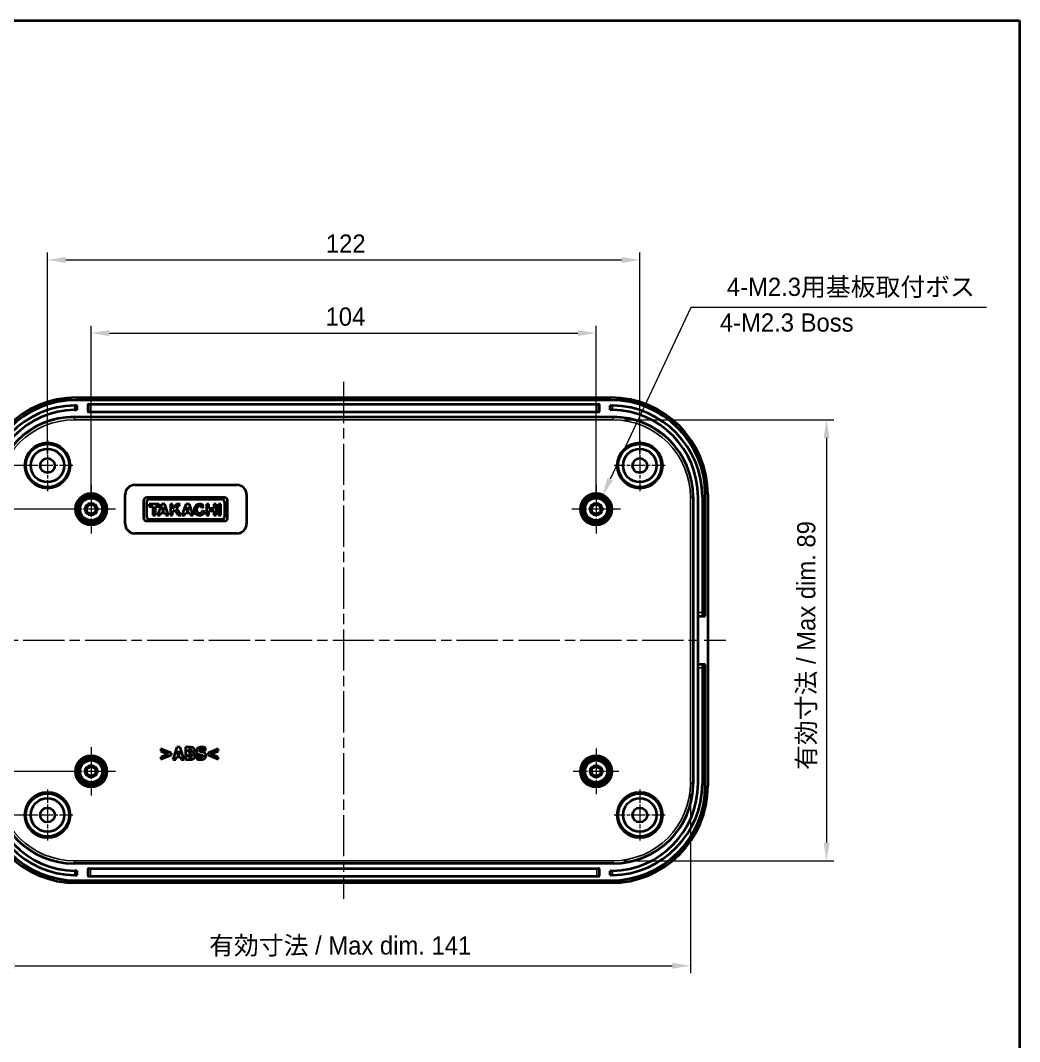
# Model space of a CAD drawing. Header units: millimetres. Extents: x 22 to 3190, y 12 to 574.
# Drawn here: x 2387.4 to 2593.3, y 223.1 to 433.5 of the extents above; entities that cross this region are included whole.
import ezdxf

# ---------------------------------------------------------------- set-up
doc = ezdxf.new("R2010")
doc.units = ezdxf.units.MM
doc.header["$LTSCALE"] = 1.5
doc.linetypes.add('CHAIN', pattern=[0.3543, 0.2362, -0.0295, 0.0591, -0.0295])
doc.layers.get('Defpoints').update_dxf_attribs({"lineweight": 25})
for name, color, linetype, lineweight in [('Border (ISO)', 7, 'Continuous', 35), ('Dimension (ISO)', 7, 'Continuous', 18), ('Symbol (ISO)', 7, 'Continuous', 18), ('Visible (ISO)', 7, 'Continuous', 35), ('Visible Narrow (ISO)', 7, 'Continuous', 25)]:
    doc.layers.add(name, color=color, linetype=linetype, lineweight=lineweight)
doc.layers.add('Center Mark (ISO)', color=7, linetype='Continuous', lineweight=18, true_color=0x80ffff)
doc.layers.add('Centerline (ISO)', color=7, linetype='Continuous', lineweight=18, true_color=0x80ffff)
doc.styles.add('Note Text (TK)', font='')
doc.styles.get('Note Text (TK)').set_extended_font_data('MS PGothic')
doc.dimstyles.new('Default - Method 1b (TK)', dxfattribs={"dimscale": 1.5, "dimtxt": 2.5, "dimasz": 2.5, "dimexe": 1, "dimexo": 1.5, "dimgap": 1, "dimtad": 1, "dimtoh": 1, "dimrnd": 1e-08, "dimdsep": 46, "dimtxsty": 'Note Text (TK)', "dimcen": 0.09, "dimdle": 5, "dimclrd": 100, "dimclre": 100, "dimclrt": 7, "dimadec": 1, "dimazin": 1, "dimtfac": 1, "dimtmove": 0, "dimatfit": 3, "dimfxl": 1, "dimtolj": 1, "dimlwd": -1, "dimlwe": -1, "dimarcsym": 0})

# ---------------------------------------------------------------- blocks, each defined once
blk = doc.blocks.new('図面枠 tk図枠')
at = {"layer": 'Border (ISO)'}
for p, q in [((14.5, 289), (405.5, 289)), ((405.5, 289), (405.5, 8))]:
    blk.add_line(p, q, dxfattribs=at)
blk = doc.blocks.new('*D85')
at = {"layer": 'Defpoints', "color": 0, "transparency": 16777216}
for p in [(2402.02, 332.8), (2367.28, 278.8), (2402.02, 278.8)]:
    blk.add_point(p, dxfattribs=at)
at = {"layer": 'Dimension (ISO)', "color": 100, "transparency": 16777216}
for p, q in [((2399.77, 332.8), (2365.78, 332.8)), ((2367.28, 329.05), (2367.28, 282.55)), ((2399.77, 278.8), (2365.78, 278.8))]:
    blk.add_line(p, q, dxfattribs=at)
for points in [[(2366.66, 329.05), (2367.91, 329.05), (2367.28, 332.8)], [(2366.66, 282.55), (2367.91, 282.55), (2367.28, 278.8)]]:
    blk.add_solid(points, dxfattribs=at)
at = {"layer": 'Dimension (ISO)', "color": 7, "transparency": 16777216, "insert": (2363.91, 303.3), "char_height": 3.75, "attachment_point": 4, "rotation": 90, "style": 'Note Text (TK)'}
blk.add_mtext('\\A1;54', dxfattribs=at)
blk = doc.blocks.new('*D86')
at = {"layer": 'Defpoints', "color": 0, "transparency": 16777216}
for p in [(2393.02, 341.8), (2350.26, 269.8), (2393.02, 269.8)]:
    blk.add_point(p, dxfattribs=at)
at = {"layer": 'Dimension (ISO)', "color": 100, "transparency": 16777216}
for p, q in [((2390.77, 341.8), (2348.76, 341.8)), ((2350.26, 338.05), (2350.26, 273.55)), ((2390.77, 269.8), (2348.76, 269.8))]:
    blk.add_line(p, q, dxfattribs=at)
for points in [[(2349.63, 338.05), (2350.88, 338.05), (2350.26, 341.8)], [(2349.63, 273.55), (2350.88, 273.55), (2350.26, 269.8)]]:
    blk.add_solid(points, dxfattribs=at)
at = {"layer": 'Dimension (ISO)', "color": 7, "transparency": 16777216, "insert": (2346.88, 303.39), "char_height": 3.75, "attachment_point": 4, "rotation": 90, "style": 'Note Text (TK)'}
blk.add_mtext('\\A1;72', dxfattribs=at)
blk = doc.blocks.new('*D87')
at = {"layer": 'Defpoints', "color": 0, "transparency": 16777216}
for p in [(2506.02, 369.09), (2402.02, 332.8), (2506.02, 332.8)]:
    blk.add_point(p, dxfattribs=at)
at = {"layer": 'Dimension (ISO)', "color": 100, "transparency": 16777216}
for p, q in [((2402.02, 335.05), (2402.02, 370.59)), ((2506.02, 335.05), (2506.02, 370.59)), ((2405.77, 369.09), (2502.27, 369.09))]:
    blk.add_line(p, q, dxfattribs=at)
for points in [[(2405.77, 369.71), (2405.77, 368.46), (2402.02, 369.09)], [(2502.27, 369.71), (2502.27, 368.46), (2506.02, 369.09)]]:
    blk.add_solid(points, dxfattribs=at)
at = {"layer": 'Dimension (ISO)', "color": 7, "transparency": 16777216, "insert": (2450.3, 372.46), "char_height": 3.75, "attachment_point": 4, "style": 'Note Text (TK)'}
blk.add_mtext('\\A1;104', dxfattribs=at)
blk = doc.blocks.new('*D88')
at = {"layer": 'Defpoints', "color": 0, "transparency": 16777216}
for p in [(2515.02, 384.16), (2393.02, 341.8), (2515.02, 341.8)]:
    blk.add_point(p, dxfattribs=at)
at = {"layer": 'Dimension (ISO)', "color": 100, "transparency": 16777216}
for p, q in [((2393.02, 344.05), (2393.02, 385.66)), ((2515.02, 344.05), (2515.02, 385.66)), ((2396.77, 384.16), (2511.27, 384.16))]:
    blk.add_line(p, q, dxfattribs=at)
for points in [[(2396.77, 384.78), (2396.77, 383.53), (2393.02, 384.16)], [(2511.27, 384.78), (2511.27, 383.53), (2515.02, 384.16)]]:
    blk.add_solid(points, dxfattribs=at)
at = {"layer": 'Dimension (ISO)', "color": 7, "transparency": 16777216, "insert": (2450.36, 387.53), "char_height": 3.75, "attachment_point": 4, "style": 'Note Text (TK)'}
blk.add_mtext('\\A1;122', dxfattribs=at)
blk = doc.blocks.new('*D89')
at = {"layer": 'Defpoints', "color": 0, "transparency": 16777216}
for p in [(2382.59, 276.36), (2525.45, 276.36), (2525.45, 238.75)]:
    blk.add_point(p, dxfattribs=at)
at = {"layer": 'Dimension (ISO)', "color": 100, "transparency": 16777216}
for p, q in [((2382.59, 274.11), (2382.59, 237.25)), ((2525.45, 274.11), (2525.45, 237.25)), ((2386.34, 238.75), (2521.7, 238.75))]:
    blk.add_line(p, q, dxfattribs=at)
for points in [[(2386.34, 239.38), (2386.34, 238.13), (2382.59, 238.75)], [(2521.7, 239.38), (2521.7, 238.13), (2525.45, 238.75)]]:
    blk.add_solid(points, dxfattribs=at)
at = {"layer": 'Dimension (ISO)', "color": 7, "transparency": 16777216, "insert": (2424.95, 242.72), "char_height": 3.75, "attachment_point": 4, "style": 'Note Text (TK)'}
blk.add_mtext('\\A1; 有効寸法 / Max dim. 141', dxfattribs=at)
blk = doc.blocks.new('*D90')
at = {"layer": 'Defpoints', "color": 0, "transparency": 16777216}
for p in [(2509.46, 351.23), (2509.46, 260.37), (2553.49, 260.37)]:
    blk.add_point(p, dxfattribs=at)
at = {"layer": 'Dimension (ISO)', "color": 100, "transparency": 16777216}
for p, q in [((2511.71, 351.23), (2554.99, 351.23)), ((2553.49, 347.48), (2553.49, 264.12)), ((2511.71, 260.37), (2554.99, 260.37))]:
    blk.add_line(p, q, dxfattribs=at)
for points in [[(2552.87, 347.48), (2554.12, 347.48), (2553.49, 351.23)], [(2552.87, 264.12), (2554.12, 264.12), (2553.49, 260.37)]]:
    blk.add_solid(points, dxfattribs=at)
at = {"layer": 'Dimension (ISO)', "color": 7, "transparency": 16777216, "insert": (2549.52, 277.73), "char_height": 3.75, "attachment_point": 4, "rotation": 90, "style": 'Note Text (TK)'}
blk.add_mtext('\\A1; 有効寸法 / Max dim. 89', dxfattribs=at)
blk = doc.blocks.new('*D91')
at = {"layer": 'Defpoints', "color": 0, "transparency": 16777216}
for p in [(2507.32, 335.56), (2504.73, 330.04)]:
    blk.add_point(p, dxfattribs=at)
at = {"layer": 'Dimension (ISO)', "color": 100, "transparency": 16777216}
for p, q in [((2525.52, 374.37), (2508.91, 338.96)), ((2586.47, 374.37), (2525.52, 374.37)), ((2505.89, 332.8), (2506.16, 332.8)), ((2506.02, 332.67), (2506.02, 332.94))]:
    blk.add_line(p, q, dxfattribs=at)
blk.add_solid([(2508.34, 339.22), (2509.48, 338.69), (2507.32, 335.56)], dxfattribs=at)
at = {"layer": 'Dimension (ISO)', "color": 7, "transparency": 16777216, "insert": (2531.6, 378.4), "char_height": 3.75, "attachment_point": 4, "style": 'Note Text (TK)'}
blk.add_mtext('\\A1; 4-M2.3用基板取付ボス', dxfattribs=at)

msp = doc.modelspace()

# ---------------------------------------------------------------- linework, layer by layer
at = {"layer": 'Center Mark (ISO)', "linetype": 'CHAIN', "ltscale": 7.778352}
for p, q in [((2393.0207, 347.0521), (2393.0207, 336.5521)), ((2515.0207, 347.0521), (2515.0207, 336.5521)), ((2398.2707, 341.8021), (2387.7707, 341.8021)), ((2520.2707, 341.8021), (2509.7707, 341.8021)), ((2393.0207, 275.0521), (2393.0207, 264.5521)), ((2515.0207, 275.0521), (2515.0207, 264.5521)), ((2398.2707, 269.8021), (2387.7707, 269.8021)), ((2520.2707, 269.8021), (2509.7707, 269.8021))]:
    msp.add_line(p, q, dxfattribs=at)
at = {"layer": 'Center Mark (ISO)', "linetype": 'CHAIN', "ltscale": 7.407949}
for p, q in [((2402.0207, 337.8021), (2402.0207, 327.8021)), ((2506.0207, 337.8021), (2506.0207, 327.8021)), ((2407.0207, 332.8021), (2397.0207, 332.8021)), ((2511.0207, 332.8021), (2501.0207, 332.8021)), ((2402.0207, 283.8021), (2402.0207, 273.8021)), ((2407.0207, 278.8021), (2397.0207, 278.8021))]:
    msp.add_line(p, q, dxfattribs=at)
at = {"layer": 'Center Mark (ISO)', "linetype": 'CHAIN', "ltscale": 6.963467}
for p, q in [((2506.0207, 283.5021), (2506.0207, 274.1021)), ((2510.7207, 278.8021), (2501.3207, 278.8021))]:
    msp.add_line(p, q, dxfattribs=at)
at = {"layer": 'Centerline (ISO)', "linetype": 'CHAIN', "ltscale": 23.990969}
for p, q in [((2454.0207, 359.0521), (2454.0207, 252.5521)), ((2375.2707, 305.8021), (2532.7707, 305.8021))]:
    msp.add_line(p, q, dxfattribs=at)
at = {"layer": 'Visible (ISO)'}
for p, q in [((2399.0085, 355.8021), (2509.0329, 355.8021)), ((2509.0207, 355.3021), (2399.0207, 355.3021)), ((2399.0207, 354.2021), (2399.1207, 354.2021)), ((2399.1207, 353.3021), (2399.1207, 354.2021)), ((2401.3707, 352.9021), (2401.3707, 354.3521)), ((2401.4707, 354.4521), (2506.5707, 354.4521)), ((2506.6707, 354.3521), (2506.6707, 352.9021)), ((2509.0207, 354.2021), (2508.9207, 354.2021)), ((2508.9207, 353.3021), (2508.9207, 354.2021)), ((2398.5107, 351.8021), (2509.5308, 351.8021)), ((2399.1207, 353.3021), (2399.0207, 353.3021)), ((2506.5707, 352.8021), (2401.4707, 352.8021)), ((2508.9207, 353.3021), (2509.0207, 353.3021)), ((2411.0207, 337.8021), (2432.0207, 337.8021)), ((2409.0207, 329.8021), (2409.0207, 335.8021)), ((2412.8207, 334.564), (2412.8207, 331.0172)), ((2429.4861, 335.2021), (2413.4589, 335.2021)), ((2414.0005, 334.883), (2428.9444, 334.883)), ((2430.1242, 331.0172), (2430.1242, 334.564)), ((2434.0207, 335.8021), (2434.0207, 329.8021)), ((2526.0207, 335.3121), (2526.0207, 276.292)), ((2527.0207, 311.5021), (2527.0207, 335.3021)), ((2527.9207, 335.3021), (2527.9207, 311.5021)), ((2528.5207, 310.8021), (2528.5207, 335.8021)), ((2529.0207, 335.8143), (2529.0207, 275.7899)), ((2413.4589, 331.2398), (2413.4589, 334.3414)), ((2413.9412, 333.8294), (2413.9412, 333.3842)), ((2416.0188, 333.8294), (2413.9412, 333.8294)), ((2413.9412, 333.3842), (2414.7128, 333.3842)), ((2414.7128, 333.3842), (2414.7128, 331.5663)), ((2415.2471, 333.3842), (2416.0188, 333.3842)), ((2415.2471, 331.5663), (2415.2471, 333.3842)), ((2416.4788, 333.8294), (2415.6478, 331.5663)), ((2416.0188, 333.3842), (2416.0188, 333.8294)), ((2417.2208, 333.8294), (2416.4788, 333.8294)), ((2416.5479, 332.5235), (2416.8397, 333.3129)), ((2417.1003, 332.5235), (2416.5479, 332.5235)), ((2416.8397, 333.3129), (2417.1003, 332.5235)), ((2417.9628, 331.5663), (2417.2208, 333.8294)), ((2418.3264, 333.8294), (2418.3264, 331.5663)), ((2418.8013, 333.8294), (2418.3264, 333.8294)), ((2418.8013, 332.8765), (2418.8013, 333.8294)), ((2419.6842, 333.8294), (2418.8013, 332.8765)), ((2418.8013, 332.1722), (2419.2817, 332.6857)), ((2419.2817, 332.6857), (2419.9523, 331.5663)), ((2419.6249, 333.0526), (2420.3446, 333.8294)), ((2420.5153, 331.5663), (2419.6249, 333.0526)), ((2420.3446, 333.8294), (2419.6842, 333.8294)), ((2421.5467, 333.8294), (2420.7156, 331.5663)), ((2422.2887, 333.8294), (2421.5467, 333.8294)), ((2421.6158, 332.5235), (2421.9076, 333.3129)), ((2422.1681, 332.5235), (2421.6158, 332.5235)), ((2421.9076, 333.3129), (2422.1681, 332.5235)), ((2423.0307, 331.5663), (2422.2887, 333.8294)), ((2424.8702, 333.1113), (2425.2567, 333.4192)), ((2425.4136, 332.2378), (2424.9418, 332.4421)), ((2425.7772, 333.8294), (2425.7772, 331.5663)), ((2426.2483, 333.8294), (2425.7772, 333.8294)), ((2426.2483, 332.9204), (2426.2483, 333.8294)), ((2427.302, 332.9204), (2426.2483, 332.9204)), ((2426.2483, 332.4752), (2427.302, 332.4752)), ((2426.2483, 331.5663), (2426.2483, 332.4752)), ((2427.302, 333.8294), (2427.302, 332.9204)), ((2427.7731, 333.8294), (2427.302, 333.8294)), ((2427.302, 332.4752), (2427.302, 331.5663)), ((2427.7731, 331.5663), (2427.7731, 333.8294)), ((2428.2777, 333.8294), (2428.2777, 331.5663)), ((2428.7526, 333.8294), (2428.2777, 333.8294)), ((2428.7526, 331.5663), (2428.7526, 333.8294)), ((2429.4861, 334.3414), (2429.4861, 331.2398)), ((2413.4589, 330.3791), (2429.4861, 330.3791)), ((2428.9444, 330.6982), (2414.0005, 330.6982)), ((2414.7128, 331.5663), (2415.2471, 331.5663)), ((2415.6478, 331.5663), (2416.1941, 331.5663)), ((2416.1941, 331.5663), (2416.3751, 332.056)), ((2416.3751, 332.056), (2417.2545, 332.056)), ((2417.2545, 332.056), (2417.4137, 331.5663)), ((2417.4137, 331.5663), (2417.9628, 331.5663)), ((2418.3264, 331.5663), (2418.8013, 331.5663)), ((2418.8013, 331.5663), (2418.8013, 332.1722)), ((2419.9523, 331.5663), (2420.5153, 331.5663)), ((2420.7156, 331.5663), (2421.262, 331.5663)), ((2421.262, 331.5663), (2421.443, 332.056)), ((2421.443, 332.056), (2422.3224, 332.056)), ((2422.3224, 332.056), (2422.4816, 331.5663)), ((2422.4816, 331.5663), (2423.0307, 331.5663)), ((2425.7772, 331.5663), (2426.2483, 331.5663)), ((2427.302, 331.5663), (2427.7731, 331.5663)), ((2428.2777, 331.5663), (2428.7526, 331.5663)), ((2432.0207, 327.8021), (2411.0207, 327.8021)), ((2527.0207, 310.8021), (2527.0207, 311.5021)), ((2527.9207, 311.5021), (2527.9207, 310.8021)), ((2527.0207, 300.8021), (2527.0207, 310.8021)), ((2527.0207, 310.8021), (2527.9207, 310.8021)), ((2527.9207, 310.8021), (2528.5207, 310.8021)), ((2527.0207, 300.1021), (2527.0207, 300.8021)), ((2527.9207, 300.8021), (2527.0207, 300.8021)), ((2527.0207, 276.3021), (2527.0207, 300.1021)), ((2527.9207, 300.8021), (2527.9207, 300.1021)), ((2528.5207, 300.8021), (2527.9207, 300.8021)), ((2527.9207, 300.1021), (2527.9207, 276.3021)), ((2528.5207, 275.8021), (2528.5207, 300.8021)), ((2416.3753, 283.4415), (2416.3753, 282.9775)), ((2418.5309, 282.546), (2416.3753, 283.4415)), ((2416.3753, 282.9775), (2417.8805, 282.3617)), ((2417.8805, 282.3617), (2416.3753, 281.7458)), ((2416.3753, 281.2818), (2418.5309, 282.1773)), ((2418.5309, 282.1773), (2418.5309, 282.546)), ((2419.6694, 283.7575), (2418.8246, 281.2575)), ((2420.3542, 283.7575), (2419.6694, 283.7575)), ((2419.7464, 282.2219), (2420.0037, 283.0484)), ((2420.259, 282.2219), (2419.7464, 282.2219)), ((2420.0037, 283.0484), (2420.259, 282.2219)), ((2421.199, 281.2575), (2420.3542, 283.7575)), ((2421.4482, 283.7575), (2421.4482, 281.2575)), ((2422.3295, 283.7575), (2421.4482, 283.7575)), ((2422.0722, 282.7709), (2422.0722, 283.3017)), ((2422.0722, 283.3017), (2422.1147, 283.3017)), ((2422.1512, 282.7709), (2422.0722, 282.7709)), ((2422.0722, 281.7134), (2422.0722, 282.3434)), ((2422.0722, 282.3434), (2422.1877, 282.3434)), ((2422.9352, 282.6291), (2422.9352, 282.6412)), ((2423.6707, 282.001), (2423.6707, 281.4054)), ((2423.7274, 282.001), (2423.6707, 282.001)), ((2425.5082, 283.0626), (2425.5629, 283.0626)), ((2425.5629, 283.0626), (2425.5629, 283.6339)), ((2428.1844, 283.4415), (2426.0288, 282.546)), ((2426.0288, 282.546), (2426.0288, 282.1773)), ((2426.0288, 282.1773), (2428.1844, 281.2818)), ((2426.6771, 282.3596), (2428.1844, 282.9775)), ((2428.1844, 281.7458), (2426.6771, 282.3596)), ((2428.1844, 282.9775), (2428.1844, 283.4415)), ((2416.3753, 281.7458), (2416.3753, 281.2818)), ((2418.8246, 281.2575), (2419.4527, 281.2575)), ((2419.4527, 281.2575), (2419.6107, 281.7681)), ((2419.6107, 281.7681), (2420.3967, 281.7681)), ((2420.3967, 281.7681), (2420.5527, 281.2575)), ((2420.5527, 281.2575), (2421.199, 281.2575)), ((2421.4482, 281.2575), (2422.447, 281.2575)), ((2422.1066, 281.7134), (2422.0722, 281.7134)), ((2428.1844, 281.2818), (2428.1844, 281.7458)), ((2509.5308, 259.8021), (2398.5107, 259.8021)), ((2401.4707, 258.8021), (2506.5707, 258.8021)), ((2399.0207, 258.3021), (2399.1207, 258.3021)), ((2399.1207, 257.4021), (2399.0207, 257.4021)), ((2399.1207, 257.4021), (2399.1207, 258.3021)), ((2401.3707, 257.2521), (2401.3707, 258.7021)), ((2506.5707, 257.1521), (2401.4707, 257.1521)), ((2506.6707, 258.7021), (2506.6707, 257.2521)), ((2509.0207, 258.3021), (2508.9207, 258.3021)), ((2508.9207, 257.4021), (2508.9207, 258.3021)), ((2508.9207, 257.4021), (2509.0207, 257.4021)), ((2509.0329, 255.8021), (2399.0085, 255.8021)), ((2399.0207, 256.3021), (2509.0207, 256.3021))]:
    msp.add_line(p, q, dxfattribs=at)
for centre, radius in [((2393.0207, 341.8021), 4.4552), ((2393.0207, 341.8021), 3.45), ((2515.0207, 341.8021), 4.4552), ((2515.0207, 341.8021), 3.45), ((2393.0207, 341.8021), 1.5), ((2515.0207, 341.8021), 1.5), ((2402.0207, 332.8021), 3.05), ((2402.0207, 332.8021), 2.68), ((2402.0207, 332.8021), 2.3), ((2506.0207, 332.8021), 3.05), ((2506.0207, 332.8021), 2.68), ((2506.0207, 332.8021), 2.3), ((2402.0207, 332.8021), 1.25), ((2402.0207, 332.8021), 0.95), ((2506.0207, 332.8021), 1.25), ((2506.0207, 332.8021), 0.95), ((2402.0207, 278.8021), 3.05), ((2402.0207, 278.8021), 2.68), ((2402.0207, 278.8021), 2.3), ((2402.0207, 278.8021), 1.25), ((2506.0207, 278.8021), 3.05), ((2506.0207, 278.8021), 2.68), ((2506.0207, 278.8021), 2.3), ((2506.0207, 278.8021), 1.25), ((2402.0207, 278.8021), 0.95), ((2506.0207, 278.8021), 0.95), ((2393.0207, 269.8021), 4.4552), ((2515.0207, 269.8021), 4.4552), ((2393.0207, 269.8021), 3.45), ((2515.0207, 269.8021), 3.45), ((2393.0207, 269.8021), 1.5), ((2515.0207, 269.8021), 1.5)]:
    msp.add_circle(centre, radius, dxfattribs=at)
for centre, radius, start, end in [((2399.0207, 335.8021), 19.5, 90, 180), ((2399.0207, 335.3021), 18.9, 91.2127, 180), ((2401.4707, 354.3521), 0.1, 90, 180), ((2506.5707, 354.3521), 0.1, 0, 90), ((2509.0207, 335.8021), 19.5, 0, 90), ((2509.0207, 335.3021), 18.9, 0, 88.7873), ((2399.0207, 335.3021), 18, 91.273344, 180), ((2401.4707, 352.9021), 0.1, 180, 270), ((2506.5707, 352.9021), 0.1, 270, 0), ((2509.0207, 335.3021), 18, 0, 88.726656), ((2411.0207, 335.8021), 2, 90, 180), ((2432.0207, 335.8021), 2, 0, 90), ((2413.4589, 334.564), 0.6381, 90, 180), ((2414.0005, 334.3414), 0.5417, 90, 180), ((2428.9444, 334.3414), 0.5417, 0, 90), ((2429.4861, 334.564), 0.6381, 0, 90), ((2424.3514, 332.6978), 1.1575, 38.550541, 336.582018), ((2413.4589, 331.0172), 0.6381, 180, 270), ((2414.0005, 331.2398), 0.5417, 180, 270), ((2428.9444, 331.2398), 0.5417, 270, 0), ((2429.4861, 331.0172), 0.6381, 270, 0), ((2411.0207, 329.8021), 2, 180, 270), ((2432.0207, 329.8021), 2, 270, 0), ((2399.0207, 275.8021), 19.5, 180, 270), ((2399.0207, 276.3021), 18.9, 180, 268.7873), ((2399.0207, 276.3021), 18, 180, 268.726656), ((2509.0207, 275.8021), 19.5, 270, 0), ((2509.0207, 276.3021), 18, 271.273344, 0), ((2509.0207, 276.3021), 18.9, 271.2127, 0), ((2401.4707, 258.7021), 0.1, 90, 180), ((2506.5707, 258.7021), 0.1, 0, 90), ((2401.4707, 257.2521), 0.1, 180, 270), ((2506.5707, 257.2521), 0.1, 270, 0)]:
    msp.add_arc(centre, radius, start, end, dxfattribs=at)
for centre, major_axis, ratio, start_param, end_param in [((2399.0329, 335.7899), (-14.1594, 14.1594), 0.99878277, 5.49839613, 7.06797448), ((2509.0085, 335.7899), (14.1594, 14.1594), 0.99878277, 5.49839613, 7.06797448), ((2398.5308, 335.292), (-11.6815, 11.6815), 0.99878277, 5.49839613, 7.06797448), ((2509.5107, 335.292), (11.6815, 11.6815), 0.99878277, 5.49839613, 7.06797448), ((2424.3514, 332.6978), (0, 0.7272), 0.86734694, 5.31716345, 10.63622707), ((2399.0329, 275.8143), (-14.1594, -14.1594), 0.99878277, 5.49839613, 7.06797448), ((2398.5308, 276.3122), (-11.6815, -11.6815), 0.99878277, 5.49839613, 7.06797448), ((2509.0085, 275.8143), (14.1594, -14.1594), 0.99878277, 5.49839613, 7.06797448), ((2509.5107, 276.3122), (11.6815, -11.6815), 0.99878277, 5.49839613, 7.06797448)]:
    msp.add_ellipse(centre, major_axis=major_axis, ratio=ratio, start_param=start_param, end_param=end_param, dxfattribs=at)
for points, knots in [([(2399.0207, 354.2021), (2399.0063, 354.2021), (2398.9907, 354.2021), (2398.9299, 354.2019), (2398.8737, 354.2016), (2398.7505, 354.2003), (2398.6835, 354.1992), (2398.6207, 354.1979)], [-0.1199769238, -0.1199769238, -0.1199769238, -0.1199769238, -0.1130298143, -0.1130298143, -0.0941941917, -0.0941941917, -0.0753585691, -0.0753585691, -0.0753585691, -0.0753585691]), ([(2509.0207, 354.2021), (2509.0352, 354.2021), (2509.0508, 354.2021), (2509.1116, 354.2019), (2509.1678, 354.2016), (2509.291, 354.2003), (2509.358, 354.1992), (2509.4207, 354.1979)], [-0.1199769238, -0.1199769238, -0.1199769238, -0.1199769238, -0.1130298143, -0.1130298143, -0.0941941917, -0.0941941917, -0.0753585691, -0.0753585691, -0.0753585691, -0.0753585691]), ([(2398.6207, 353.2976), (2398.6835, 353.299), (2398.7505, 353.3002), (2398.8737, 353.3016), (2398.9299, 353.3019), (2398.9907, 353.3021), (2399.0063, 353.3021), (2399.0207, 353.3021)], [0.0753607479, 0.0753607479, 0.0753607479, 0.0753607479, 0.0941965026, 0.0941965026, 0.1130322572, 0.1130322572, 0.1199794228, 0.1199794228, 0.1199794228, 0.1199794228]), ([(2509.4207, 353.2976), (2509.358, 353.299), (2509.291, 353.3002), (2509.1678, 353.3016), (2509.1116, 353.3019), (2509.0508, 353.3021), (2509.0352, 353.3021), (2509.0207, 353.3021)], [0.0753607479, 0.0753607479, 0.0753607479, 0.0753607479, 0.0941965026, 0.0941965026, 0.1130322572, 0.1130322572, 0.1199794228, 0.1199794228, 0.1199794228, 0.1199794228]), ([(2399.0207, 258.3021), (2399.0063, 258.3021), (2398.9907, 258.3021), (2398.9299, 258.3023), (2398.8737, 258.3026), (2398.7505, 258.304), (2398.6835, 258.3051), (2398.6207, 258.3065)], [-0.1199794228, -0.1199794228, -0.1199794228, -0.1199794228, -0.1130322572, -0.1130322572, -0.0941965026, -0.0941965026, -0.0753607479, -0.0753607479, -0.0753607479, -0.0753607479]), ([(2398.6207, 257.4063), (2398.6835, 257.405), (2398.7505, 257.4039), (2398.8737, 257.4026), (2398.9299, 257.4023), (2398.9907, 257.4021), (2399.0063, 257.4021), (2399.0207, 257.4021)], [0.0753585691, 0.0753585691, 0.0753585691, 0.0753585691, 0.0941941917, 0.0941941917, 0.1130298143, 0.1130298143, 0.1199769238, 0.1199769238, 0.1199769238, 0.1199769238]), ([(2509.0207, 258.3021), (2509.0352, 258.3021), (2509.0508, 258.3021), (2509.1116, 258.3023), (2509.1678, 258.3026), (2509.291, 258.304), (2509.358, 258.3051), (2509.4207, 258.3065)], [-0.1199794228, -0.1199794228, -0.1199794228, -0.1199794228, -0.1130322572, -0.1130322572, -0.0941965026, -0.0941965026, -0.0753607479, -0.0753607479, -0.0753607479, -0.0753607479]), ([(2509.4207, 257.4063), (2509.358, 257.405), (2509.291, 257.4039), (2509.1678, 257.4026), (2509.1116, 257.4023), (2509.0508, 257.4021), (2509.0352, 257.4021), (2509.0207, 257.4021)], [0.0753585691, 0.0753585691, 0.0753585691, 0.0753585691, 0.0941941917, 0.0941941917, 0.1130298143, 0.1130298143, 0.1199769238, 0.1199769238, 0.1199769238, 0.1199769238])]:
    msp.add_open_spline(points, degree=3, knots=knots, dxfattribs=at)
for points in [[(2422.1147, 283.3017), (2422.2829, 283.3017), (2422.4531, 283.2976), (2422.5138, 283.2693)], [(2422.5098, 282.8094), (2422.4409, 282.777), (2422.3113, 282.7709), (2422.1512, 282.7709)], [(2422.1877, 282.3434), (2422.3538, 282.3434), (2422.5544, 282.3394), (2422.6111, 282.3171)], [(2423.0122, 283.6481), (2422.8886, 283.715), (2422.605, 283.7575), (2422.3295, 283.7575)], [(2422.6415, 283.0525), (2422.6415, 282.9694), (2422.5848, 282.8459), (2422.5098, 282.8094)], [(2422.5138, 283.2693), (2422.5787, 283.2409), (2422.6415, 283.1133), (2422.6415, 283.0525)], [(2422.6111, 282.3171), (2422.7043, 282.2826), (2422.7975, 282.151), (2422.7975, 282.0335)], [(2422.7975, 282.0335), (2422.7975, 281.9423), (2422.7185, 281.8005), (2422.6334, 281.762)], [(2422.9352, 282.6412), (2423.0973, 282.7081), (2423.2796, 282.9937), (2423.2796, 283.1761)], [(2423.4458, 282.0233), (2423.4458, 282.2786), (2423.1682, 282.5805), (2422.9352, 282.6291)], [(2423.2796, 283.1761), (2423.2796, 283.3341), (2423.148, 283.5772), (2423.0122, 283.6481)], [(2423.1865, 281.4621), (2423.304, 281.5553), (2423.4458, 281.8369), (2423.4458, 282.0233)], [(2424.7241, 283.8021), (2424.2784, 283.8021), (2423.6848, 283.3665), (2423.6848, 283.016)], [(2423.6848, 283.016), (2423.6848, 282.7567), (2423.936, 282.4103), (2424.2258, 282.309)], [(2424.5803, 281.6688), (2424.3676, 281.6688), (2423.9158, 281.841), (2423.7274, 282.001)], [(2424.2258, 282.309), (2424.3534, 282.2644), (2424.6431, 282.2057), (2424.7707, 282.1712)], [(2424.3271, 283.093), (2424.3271, 283.1578), (2424.4121, 283.2632), (2424.4709, 283.2895)], [(2424.6573, 282.8398), (2424.4628, 282.8843), (2424.3271, 282.9958), (2424.3271, 283.093)], [(2424.4709, 283.2895), (2424.5438, 283.3219), (2424.6735, 283.3463), (2424.7566, 283.3463)], [(2424.5783, 281.213), (2425.0766, 281.213), (2425.6621, 281.6668), (2425.6621, 282.0395)], [(2425.1496, 282.7101), (2425.0159, 282.7567), (2424.7829, 282.8114), (2424.6573, 282.8398)], [(2425.5629, 283.6339), (2425.3886, 283.7109), (2424.947, 283.8021), (2424.7241, 283.8021)], [(2424.7566, 283.3463), (2424.9672, 283.3463), (2425.3684, 283.1822), (2425.5082, 283.0626)], [(2424.7707, 282.1712), (2424.872, 282.1449), (2425.0199, 282.0274), (2425.0199, 281.9322)], [(2425.0199, 281.9322), (2425.0199, 281.8491), (2424.9288, 281.7458), (2424.8639, 281.7174)], [(2425.6621, 282.0395), (2425.6621, 282.2989), (2425.4089, 282.6149), (2425.1496, 282.7101)], [(2422.6334, 281.762), (2422.5361, 281.7194), (2422.3497, 281.7134), (2422.1066, 281.7134)], [(2422.447, 281.2575), (2422.7083, 281.2575), (2423.0446, 281.3507), (2423.1865, 281.4621)], [(2423.6707, 281.4054), (2423.857, 281.3244), (2424.2906, 281.213), (2424.5783, 281.213)], [(2424.8639, 281.7174), (2424.8113, 281.6931), (2424.635, 281.6688), (2424.5803, 281.6688)]]:
    msp.add_open_spline(points, degree=2, dxfattribs=at)
at = {"layer": 'Visible Narrow (ISO)'}
for p, q in [((2398.6207, 354.1979), (2398.6207, 353.2976)), ((2401.8707, 354.3556), (2401.8707, 354.4521)), ((2401.8707, 354.3556), (2506.1707, 354.3556)), ((2401.8707, 352.9056), (2401.8707, 354.3556)), ((2506.1707, 354.3556), (2506.1707, 354.4521)), ((2506.1707, 354.3556), (2506.1707, 352.9056)), ((2509.4207, 354.1979), (2509.4207, 353.2976)), ((2398.5811, 351.7316), (2398.5107, 351.8021)), ((2398.5811, 351.7316), (2398.5811, 351.2319)), ((2509.4603, 351.7316), (2398.5811, 351.7316)), ((2401.8707, 352.9056), (2401.8707, 352.8021)), ((2506.1707, 352.9056), (2401.8707, 352.9056)), ((2506.1707, 352.9056), (2506.1707, 352.8021)), ((2509.5308, 351.8021), (2509.4603, 351.7316)), ((2509.4603, 351.7316), (2509.4603, 351.2319)), ((2398.5811, 351.2319), (2509.4603, 351.2319)), ((2525.4506, 335.2417), (2525.4506, 276.3625)), ((2525.9503, 335.2417), (2525.4506, 335.2417)), ((2525.9503, 335.2417), (2526.0207, 335.3121)), ((2525.9503, 276.3625), (2525.9503, 335.2417)), ((2527.9207, 311.5021), (2527.0207, 311.5021)), ((2527.0207, 300.1021), (2527.9207, 300.1021)), ((2525.9503, 276.3625), (2525.4506, 276.3625)), ((2526.0207, 276.292), (2525.9503, 276.3625)), ((2398.5107, 259.8021), (2398.5811, 259.8725)), ((2509.4603, 260.3722), (2398.5811, 260.3722)), ((2398.5811, 259.8725), (2398.5811, 260.3722)), ((2398.5811, 259.8725), (2509.4603, 259.8725)), ((2401.8707, 258.6986), (2401.8707, 258.8021)), ((2506.1707, 258.6986), (2506.1707, 258.8021)), ((2509.4603, 259.8725), (2509.4603, 260.3722)), ((2509.4603, 259.8725), (2509.5308, 259.8021)), ((2398.6207, 258.3065), (2398.6207, 257.4063)), ((2401.8707, 257.2486), (2401.8707, 258.6986)), ((2401.8707, 258.6986), (2506.1707, 258.6986)), ((2401.8707, 257.2486), (2401.8707, 257.1521)), ((2506.1707, 257.2486), (2401.8707, 257.2486)), ((2506.1707, 258.6986), (2506.1707, 257.2486)), ((2506.1707, 257.2486), (2506.1707, 257.1521)), ((2509.4207, 258.3065), (2509.4207, 257.4063))]:
    msp.add_line(p, q, dxfattribs=at)
for centre, radius in [((2393.0207, 341.8021), 4.7851), ((2393.0207, 341.8021), 4.4851), ((2515.0207, 341.8021), 4.7851), ((2515.0207, 341.8021), 4.4851), ((2402.0207, 332.8021), 3.35), ((2402.0207, 332.8021), 2.3282), ((2506.0207, 332.8021), 3.35), ((2506.0207, 332.8021), 2.3282), ((2402.0207, 278.8021), 3.35), ((2506.0207, 278.8021), 3.35), ((2402.0207, 278.8021), 2.3282), ((2506.0207, 278.8021), 2.3282), ((2393.0207, 269.8021), 4.7851), ((2393.0207, 269.8021), 4.4851), ((2515.0207, 269.8021), 4.7851), ((2515.0207, 269.8021), 4.4851)]:
    msp.add_circle(centre, radius, dxfattribs=at)
for centre, major_axis, ratio, start_param, end_param in [((2401.8707, 354.3521), (0.5, 0), 0.0069799, 1.57079633, 3.14159266), ((2506.1707, 354.3521), (0.5, 0), 0.0069799, 0, 1.57079633), ((2398.6006, 335.2222), (-11.6806, 11.6806), 0.99885641, 5.49839613, 7.06797448), ((2401.8707, 352.9021), (-0.5, 0), 0.0069799, 4.71238898, 6.28318531), ((2506.1707, 352.9021), (-0.5, 0), 0.0069799, 3.14159265, 4.71238898), ((2509.4408, 335.2222), (11.6806, 11.6806), 0.99885641, 5.49839613, 7.06797448), ((2398.6006, 335.2222), (-11.3275, 11.3275), 0.99878277, 5.49839613, 7.06797448), ((2509.4408, 335.2222), (11.3275, 11.3275), 0.99878277, 5.49839613, 7.06797448), ((2398.6006, 276.382), (-11.6806, -11.6806), 0.99885641, 5.49839613, 7.06797448), ((2398.6006, 276.382), (-11.3275, -11.3275), 0.99878277, 5.49839613, 7.06797448), ((2509.4408, 276.382), (11.3275, -11.3275), 0.99878277, 5.49839613, 7.06797448), ((2509.4408, 276.382), (11.6806, -11.6806), 0.99885641, 5.49839613, 7.06797448), ((2401.8707, 258.7021), (0.5, 0), 0.0069799, 3.14159265, 4.71238898), ((2401.8707, 257.2521), (-0.5, 0), 0.0069799, 0, 1.57079633), ((2506.1707, 258.7021), (0.5, 0), 0.0069799, 4.71238898, 6.28318531), ((2506.1707, 257.2521), (-0.5, 0), 0.0069799, 1.57079633, 3.14159266)]:
    msp.add_ellipse(centre, major_axis=major_axis, ratio=ratio, start_param=start_param, end_param=end_param, dxfattribs=at)

# ---------------------------------------------------------------- block references
at = {"xscale": 1.5, "yscale": 1.5, "zscale": 1.5}
msp.add_blockref('図面枠 tk図枠', (1985, 0), dxfattribs=at)

# ---------------------------------------------------------------- texts
at = {"layer": 'Symbol (ISO)', "color": 7, "insert": (2531.5137, 371.2401), "char_height": 3.75, "width": 29.846492, "attachment_point": 4, "line_spacing_factor": 1.5, "style": 'Note Text (TK)'}
msp.add_mtext('{4-M2.3 Boss}', dxfattribs=at)

# ---------------------------------------------------------------- dimensions: what is measured, and where the dimension line sits
at = {"layer": 'Dimension (ISO)', "color": 100, "true_color": 0x00ff3f}
for base, p1, p2, angle, picture, middle in [((2515.0207, 384.1577), (2393.0207, 341.8021), (2515.0207, 341.8021), 180, '*D88', (2454.0207, 384.1577)), ((2506.0207, 369.0899), (2402.0207, 332.8021), (2506.0207, 332.8021), 180, '*D87', (2454.0207, 369.0899)), ((2350.2598, 269.8021), (2393.0207, 341.8021), (2393.0207, 269.8021), 90, '*D86', (2350.2598, 305.8021)), ((2367.2809, 278.8021), (2402.0207, 332.8021), (2402.0207, 278.8021), 90, '*D85', (2367.2809, 305.8021))]:
    dim = msp.add_linear_dim(base=base, p1=p1, p2=p2, angle=angle, dimstyle='Default - Method 1b (TK)', override={"dimtoh": 0, "dimdec": 2, "dimtp": 0, "dimtm": 0, "dimtdec": 2, "dimtofl": 0, "dimatfit": 1}, dxfattribs=at)
    dim.commit()
    dim.dimension.update_dxf_attribs({"geometry": picture, "text_midpoint": middle, "dimtype": 160})
dim = msp.add_diameter_dim_2p(p1=(2504.7252, 330.0409), p2=(2507.3163, 335.5633), text=' 4-M2.3用基板取付ボス', dimstyle='Default - Method 1b (TK)', override={"dimtih": 1, "dimdec": 2, "dimlfac": 1, "dimtp": 0, "dimtm": 0, "dimtdec": 2, "dimtofl": 0}, dxfattribs=at)
dim.commit()
dim.dimension.update_dxf_attribs({"geometry": '*D91', "text_midpoint": (2559.0354, 374.3691), "dimtype": 163})
dim = msp.add_linear_dim(base=(2553.4926, 260.3722), p1=(2509.4603, 351.2319), p2=(2509.4603, 260.3722), angle=270, text=' 有効寸法 / Max dim. 89', dimstyle='Default - Method 1b (TK)', override={"dimtoh": 0, "dimdec": 2, "dimtp": 0, "dimtm": 0, "dimtdec": 2, "dimtofl": 0, "dimatfit": 1}, dxfattribs=at)
dim.commit()
dim.dimension.update_dxf_attribs({"geometry": '*D90', "text_midpoint": (2553.4926, 305.8021), "dimtype": 160})
dim = msp.add_linear_dim(base=(2525.4506, 238.7532), p1=(2382.5909, 276.3625), p2=(2525.4506, 276.3625), text=' 有効寸法 / Max dim. 141', dimstyle='Default - Method 1b (TK)', override={"dimtoh": 0, "dimdec": 2, "dimtp": 0, "dimtm": 0, "dimtdec": 2, "dimtofl": 0, "dimatfit": 1}, dxfattribs=at)
dim.commit()
dim.dimension.update_dxf_attribs({"geometry": '*D89', "text_midpoint": (2454.0207, 238.7532), "dimtype": 160})

doc.saveas('drawing.dxf')
